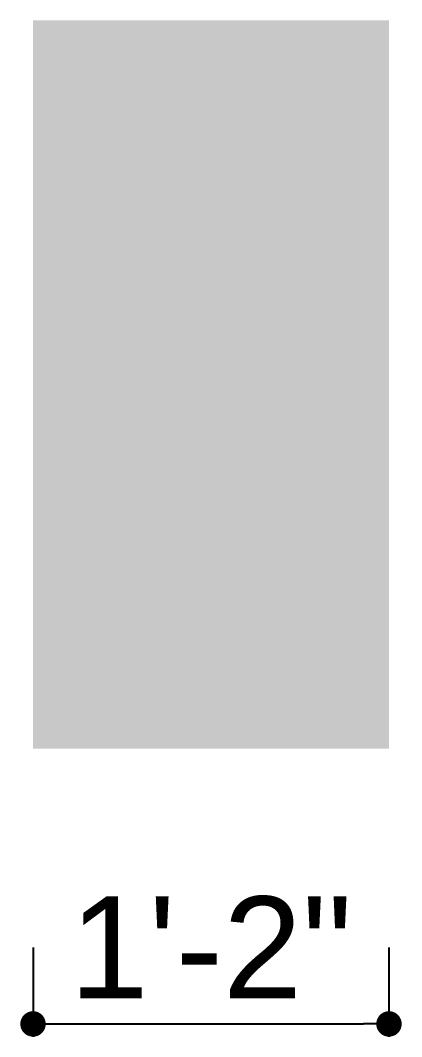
# Model space of a CAD drawing. Header units: inches. Extents: x 115570 to 265311, y 61168 to 314550.
# Drawn here: x 146857.36 to 146872.36, y 77301.92 to 77341.84 of the extents above; entities that cross this region are included whole.
import ezdxf

# ---------------------------------------------------------------- set-up
doc = ezdxf.new("R2010")
doc.units = ezdxf.units.IN
doc.header["$MEASUREMENT"] = 0
doc.layers.get('0').update_dxf_attribs({"lineweight": 25})
doc.layers.add('0 wall', color=7, linetype='Continuous', lineweight=40)
doc.styles.add('arial.', font='arial.ttf')
doc.dimstyles.new('boundary wall dimension line', dxfattribs={"dimscale": 0, "dimtxt": 4, "dimasz": 1, "dimexe": 0.5, "dimexo": 3, "dimgap": 1, "dimtad": 1, "dimdec": 0, "dimrnd": 0.25, "dimzin": 3, "dimdsep": 46, "dimlunit": 4, "dimtxsty": 'arial.', "dimblk": 'DOT', "dimcen": 3, "dimdle": 6, "dimclrd": 4, "dimclre": 256, "dimclrt": 7, "dimazin": 0, "dimtfac": 1, "dimtdec": 0, "dimtix": 1, "dimtmove": 2, "dimatfit": 3, "dimfxl": 3, "dimfxlon": 1, "dimtolj": 1, "dimtzin": 0, "dimlwd": -1, "dimlwe": -1, "dimarcsym": 0})

# ---------------------------------------------------------------- blocks, each defined once
blk = doc.blocks.new('_Dot')
at = {"color": 0, "linetype": 'ByBlock', "lineweight": -2}
blk.add_line((-0.5, 0), (-1, 0), dxfattribs=at)
at = {"color": 0, "linetype": 'ByBlock', "const_width": 0.5}
blk.add_lwpolyline([(-0.25, 0, 1), (0.25, 0, 1)], format="xyb", close=True, dxfattribs=at)
blk = doc.blocks.new('*D450')
at = {"transparency": 16777216}
for p, q in [((146857.856, 77305.416), (146857.856, 77301.916)), ((146871.856, 77305.416), (146871.856, 77301.916))]:
    blk.add_line(p, q, dxfattribs=at)
at = {"color": 4, "transparency": 16777216}
blk.add_line((146858.856, 77302.416), (146870.856, 77302.416), dxfattribs=at)
at = {"layer": 'Defpoints', "color": 0, "transparency": 16777216}
for p in [(146857.856, 77313.23), (146871.856, 77313.23), (146871.856, 77302.416)]:
    blk.add_point(p, dxfattribs=at)
at = {"color": 4, "transparency": 16777216, "rotation": 180}
blk.add_blockref('_Dot', (146857.856, 77302.416), dxfattribs=at)
at = {"color": 4, "transparency": 16777216}
blk.add_blockref('_Dot', (146871.856, 77302.416), dxfattribs=at)
at = {"color": 7, "transparency": 16777216, "insert": (146864.856, 77305.424), "char_height": 4, "attachment_point": 5, "style": 'arial.'}
blk.add_mtext('\\A1;1\'-2"', dxfattribs=at)

msp = doc.modelspace()

# ---------------------------------------------------------------- hatches: boundary and pattern name
at = {"layer": '0 wall', "transparency": 33554559}
h = msp.add_hatch(color=256, dxfattribs=at)
h.dxf.hatch_style = 1
h.paths.add_polyline_path([(146871.856, 77341.842), (146857.856, 77341.842), (146857.856, 77313.23), (146871.856, 77313.23)])

# ---------------------------------------------------------------- dimensions: what is measured, and where the dimension line sits
dim = msp.add_linear_dim(base=(146871.856, 77302.416), p1=(146857.856, 77313.23), p2=(146871.856, 77313.23), dimstyle='boundary wall dimension line', override={"dimscale": 1})
dim.commit()
dim.dimension.update_dxf_attribs({"geometry": '*D450', "text_midpoint": (146864.856, 77305.424)})

doc.saveas('drawing.dxf')
